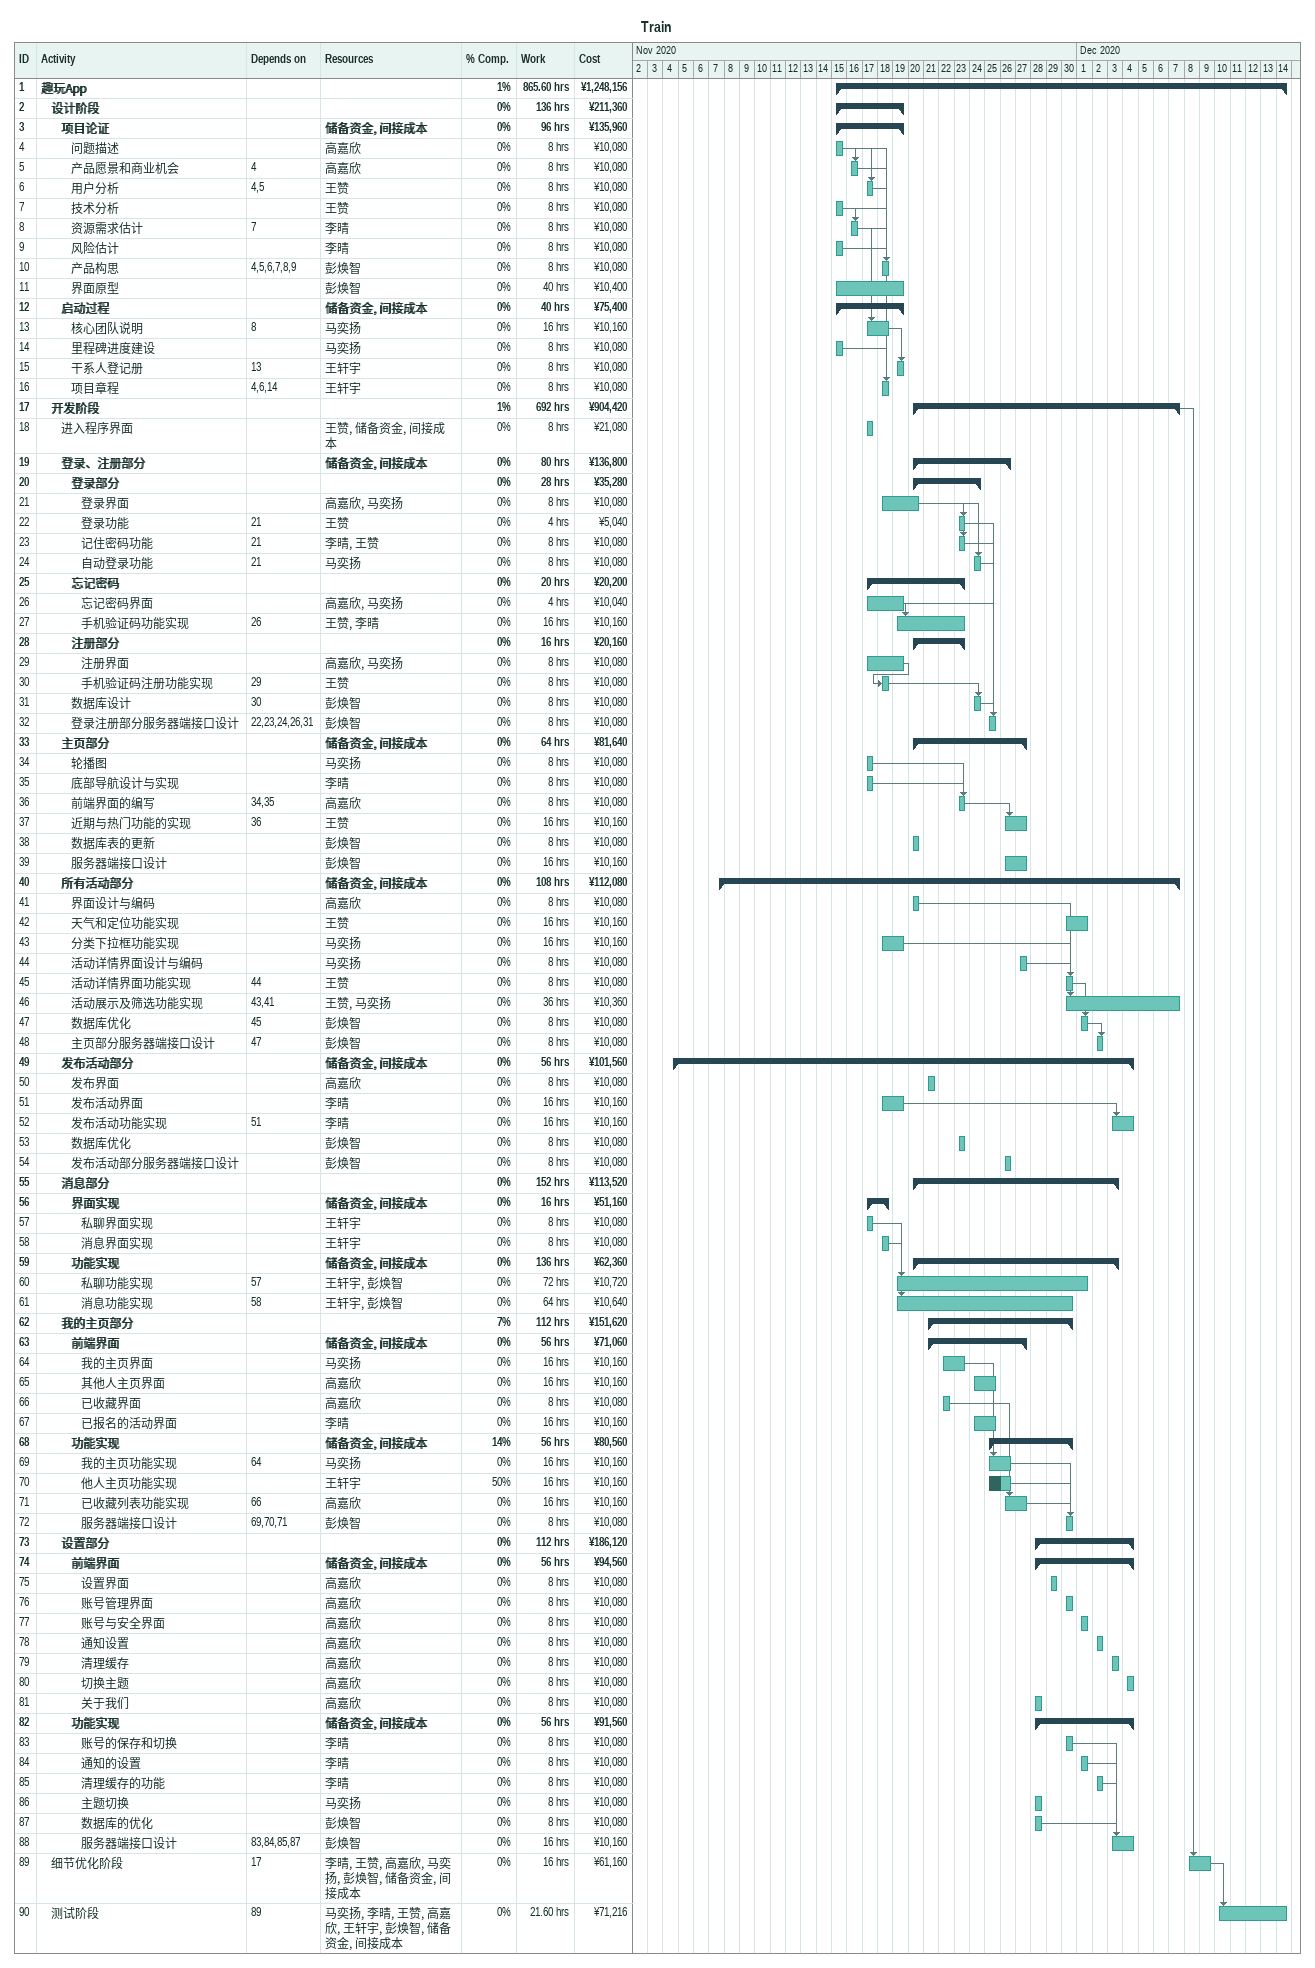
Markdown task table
Train

| ID | Level | Task | Start | Finish | Predecessors | Resources | % complete | Work (h) | Cost (¥) |
|---|---|---|---|---|---|---|---|---|---|
| 1 | 1 | **趣玩App** | 2020-11-15 | 2020-12-14 |  |  | 1 | 865.60 | 1248156 |
| 2 | 2 | **设计阶段** | 2020-11-15 | 2020-11-19 |  |  | 0 | 136 | 211360 |
| 3 | 3 | **项目论证** | 2020-11-15 | 2020-11-19 |  | 储备资金, 间接成本 | 0 | 96 | 135960 |
| 4 | 4 | 问题描述 | 2020-11-15 | 2020-11-15 |  | 高嘉欣 | 0 | 8 | 10080 |
| 5 | 4 | 产品愿景和商业机会 | 2020-11-16 | 2020-11-16 | 4 | 高嘉欣 | 0 | 8 | 10080 |
| 6 | 4 | 用户分析 | 2020-11-17 | 2020-11-17 | 4, 5 | 王赞 | 0 | 8 | 10080 |
| 7 | 4 | 技术分析 | 2020-11-15 | 2020-11-15 |  | 王赞 | 0 | 8 | 10080 |
| 8 | 4 | 资源需求估计 | 2020-11-16 | 2020-11-16 | 7 | 李晴 | 0 | 8 | 10080 |
| 9 | 4 | 风险估计 | 2020-11-15 | 2020-11-15 |  | 李晴 | 0 | 8 | 10080 |
| 10 | 4 | 产品构思 | 2020-11-18 | 2020-11-18 | 4, 5, 6, 7, 8, 9 | 彭焕智 | 0 | 8 | 10080 |
| 11 | 4 | 界面原型 | 2020-11-15 | 2020-11-19 |  | 彭焕智 | 0 | 40 | 10400 |
| 12 | 3 | **启动过程** | 2020-11-15 | 2020-11-19 |  | 储备资金, 间接成本 | 0 | 40 | 75400 |
| 13 | 4 | 核心团队说明 | 2020-11-17 | 2020-11-18 | 8 | 马奕扬 | 0 | 16 | 10160 |
| 14 | 4 | 里程碑进度建设 | 2020-11-15 | 2020-11-15 |  | 马奕扬 | 0 | 8 | 10080 |
| 15 | 4 | 干系人登记册 | 2020-11-19 | 2020-11-19 | 13 | 王轩宇 | 0 | 8 | 10080 |
| 16 | 4 | 项目章程 | 2020-11-18 | 2020-11-18 | 4, 6, 14 | 王轩宇 | 0 | 8 | 10080 |
| 17 | 2 | **开发阶段** | 2020-11-20 | 2020-12-07 |  |  | 1 | 692 | 904420 |
| 18 | 3 | 进入程序界面 | 2020-11-17 | 2020-11-17 |  | 王赞, 储备资金, 间接成本 | 0 | 8 | 21080 |
| 19 | 3 | **登录、注册部分** | 2020-11-20 | 2020-11-26 |  | 储备资金, 间接成本 | 0 | 80 | 136800 |
| 20 | 4 | **登录部分** | 2020-11-20 | 2020-11-24 |  |  | 0 | 28 | 35280 |
| 21 | 5 | 登录界面 | 2020-11-18 | 2020-11-20 |  | 高嘉欣, 马奕扬 | 0 | 8 | 10080 |
| 22 | 5 | 登录功能 | 2020-11-23 | 2020-11-23 | 21 | 王赞 | 0 | 4 | 5040 |
| 23 | 5 | 记住密码功能 | 2020-11-23 | 2020-11-23 | 21 | 李晴, 王赞 | 0 | 8 | 10080 |
| 24 | 5 | 自动登录功能 | 2020-11-24 | 2020-11-24 | 21 | 马奕扬 | 0 | 8 | 10080 |
| 25 | 4 | **忘记密码** | 2020-11-17 | 2020-11-23 |  |  | 0 | 20 | 20200 |
| 26 | 5 | 忘记密码界面 | 2020-11-17 | 2020-11-19 |  | 高嘉欣, 马奕扬 | 0 | 4 | 10040 |
| 27 | 5 | 手机验证码功能实现 | 2020-11-19 | 2020-11-23 | 26 | 王赞, 李晴 | 0 | 16 | 10160 |
| 28 | 4 | **注册部分** | 2020-11-20 | 2020-11-23 |  |  | 0 | 16 | 20160 |
| 29 | 5 | 注册界面 | 2020-11-17 | 2020-11-19 |  | 高嘉欣, 马奕扬 | 0 | 8 | 10080 |
| 30 | 5 | 手机验证码注册功能实现 | 2020-11-18 | 2020-11-18 | 29 | 王赞 | 0 | 8 | 10080 |
| 31 | 4 | 数据库设计 | 2020-11-24 | 2020-11-24 | 30 | 彭焕智 | 0 | 8 | 10080 |
| 32 | 4 | 登录注册部分服务器端接口设计 | 2020-11-25 | 2020-11-25 | 22, 23, 24, 26, 31 | 彭焕智 | 0 | 8 | 10080 |
| 33 | 3 | **主页部分** | 2020-11-20 | 2020-11-27 |  | 储备资金, 间接成本 | 0 | 64 | 81640 |
| 34 | 4 | 轮播图 | 2020-11-17 | 2020-11-17 |  | 马奕扬 | 0 | 8 | 10080 |
| 35 | 4 | 底部导航设计与实现 | 2020-11-17 | 2020-11-17 |  | 李晴 | 0 | 8 | 10080 |
| 36 | 4 | 前端界面的编写 | 2020-11-23 | 2020-11-23 | 34, 35 | 高嘉欣 | 0 | 8 | 10080 |
| 37 | 4 | 近期与热门功能的实现 | 2020-11-26 | 2020-11-27 | 36 | 王赞 | 0 | 16 | 10160 |
| 38 | 4 | 数据库表的更新 | 2020-11-20 | 2020-11-20 |  | 彭焕智 | 0 | 8 | 10080 |
| 39 | 4 | 服务器端接口设计 | 2020-11-26 | 2020-11-27 |  | 彭焕智 | 0 | 16 | 10160 |
| 40 | 3 | **所有活动部分** | 2020-11-07 | 2020-12-07 |  | 储备资金, 间接成本 | 0 | 108 | 112080 |
| 41 | 4 | 界面设计与编码 | 2020-11-20 | 2020-11-20 |  | 高嘉欣 | 0 | 8 | 10080 |
| 42 | 4 | 天气和定位功能实现 | 2020-11-30 | 2020-12-01 |  | 王赞 | 0 | 16 | 10160 |
| 43 | 4 | 分类下拉框功能实现 | 2020-11-18 | 2020-11-19 |  | 马奕扬 | 0 | 16 | 10160 |
| 44 | 4 | 活动详情界面设计与编码 | 2020-11-27 | 2020-11-27 |  | 马奕扬 | 0 | 8 | 10080 |
| 45 | 4 | 活动详情界面功能实现 | 2020-11-30 | 2020-11-30 | 44 | 王赞 | 0 | 8 | 10080 |
| 46 | 4 | 活动展示及筛选功能实现 | 2020-11-30 | 2020-12-07 | 43, 41 | 王赞, 马奕扬 | 0 | 36 | 10360 |
| 47 | 4 | 数据库优化 | 2020-12-01 | 2020-12-01 | 45 | 彭焕智 | 0 | 8 | 10080 |
| 48 | 4 | 主页部分服务器端接口设计 | 2020-12-02 | 2020-12-02 | 47 | 彭焕智 | 0 | 8 | 10080 |
| 49 | 3 | **发布活动部分** | 2020-11-04 | 2020-12-04 |  | 储备资金, 间接成本 | 0 | 56 | 101560 |
| 50 | 4 | 发布界面 | 2020-11-21 | 2020-11-21 |  | 高嘉欣 | 0 | 8 | 10080 |
| 51 | 4 | 发布活动界面 | 2020-11-18 | 2020-11-19 |  | 李晴 | 0 | 16 | 10160 |
| 52 | 4 | 发布活动功能实现 | 2020-12-03 | 2020-12-04 | 51 | 李晴 | 0 | 16 | 10160 |
| 53 | 4 | 数据库优化 | 2020-11-23 | 2020-11-23 |  | 彭焕智 | 0 | 8 | 10080 |
| 54 | 4 | 发布活动部分服务器端接口设计 | 2020-11-26 | 2020-11-26 |  | 彭焕智 | 0 | 8 | 10080 |
| 55 | 3 | **消息部分** | 2020-11-20 | 2020-12-03 |  |  | 0 | 152 | 113520 |
| 56 | 4 | **界面实现** | 2020-11-17 | 2020-11-18 |  | 储备资金, 间接成本 | 0 | 16 | 51160 |
| 57 | 5 | 私聊界面实现 | 2020-11-17 | 2020-11-17 |  | 王轩宇 | 0 | 8 | 10080 |
| 58 | 5 | 消息界面实现 | 2020-11-18 | 2020-11-18 |  | 王轩宇 | 0 | 8 | 10080 |
| 59 | 4 | **功能实现** | 2020-11-20 | 2020-12-03 |  | 储备资金, 间接成本 | 0 | 136 | 62360 |
| 60 | 5 | 私聊功能实现 | 2020-11-19 | 2020-12-01 | 57 | 王轩宇, 彭焕智 | 0 | 72 | 10720 |
| 61 | 5 | 消息功能实现 | 2020-11-19 | 2020-11-30 | 58 | 王轩宇, 彭焕智 | 0 | 64 | 10640 |
| 62 | 3 | **我的主页部分** | 2020-11-21 | 2020-11-30 |  |  | 7 | 112 | 151620 |
| 63 | 4 | **前端界面** | 2020-11-21 | 2020-11-27 |  | 储备资金, 间接成本 | 0 | 56 | 71060 |
| 64 | 5 | 我的主页界面 | 2020-11-22 | 2020-11-23 |  | 马奕扬 | 0 | 16 | 10160 |
| 65 | 5 | 其他人主页界面 | 2020-11-24 | 2020-11-25 |  | 高嘉欣 | 0 | 16 | 10160 |
| 66 | 5 | 已收藏界面 | 2020-11-22 | 2020-11-22 |  | 高嘉欣 | 0 | 8 | 10080 |
| 67 | 5 | 已报名的活动界面 | 2020-11-24 | 2020-11-25 |  | 李晴 | 0 | 16 | 10160 |
| 68 | 4 | **功能实现** | 2020-11-25 | 2020-11-30 |  | 储备资金, 间接成本 | 14 | 56 | 80560 |
| 69 | 5 | 我的主页功能实现 | 2020-11-25 | 2020-11-26 | 64 | 马奕扬 | 0 | 16 | 10160 |
| 70 | 5 | 他人主页功能实现 | 2020-11-25 | 2020-11-26 |  | 王轩宇 | 50 | 16 | 10160 |
| 71 | 5 | 已收藏列表功能实现 | 2020-11-26 | 2020-11-27 | 66 | 高嘉欣 | 0 | 16 | 10160 |
| 72 | 5 | 服务器端接口设计 | 2020-11-30 | 2020-11-30 | 69, 70, 71 | 彭焕智 | 0 | 8 | 10080 |
| 73 | 3 | **设置部分** | 2020-11-28 | 2020-12-04 |  |  | 0 | 112 | 186120 |
| 74 | 4 | **前端界面** | 2020-11-28 | 2020-12-04 |  | 储备资金, 间接成本 | 0 | 56 | 94560 |
| 75 | 5 | 设置界面 | 2020-11-29 | 2020-11-29 |  | 高嘉欣 | 0 | 8 | 10080 |
| 76 | 5 | 账号管理界面 | 2020-11-30 | 2020-11-30 |  | 高嘉欣 | 0 | 8 | 10080 |
| 77 | 5 | 账号与安全界面 | 2020-12-01 | 2020-12-01 |  | 高嘉欣 | 0 | 8 | 10080 |
| 78 | 5 | 通知设置 | 2020-12-02 | 2020-12-02 |  | 高嘉欣 | 0 | 8 | 10080 |
| 79 | 5 | 清理缓存 | 2020-12-03 | 2020-12-03 |  | 高嘉欣 | 0 | 8 | 10080 |
| 80 | 5 | 切换主题 | 2020-12-04 | 2020-12-04 |  | 高嘉欣 | 0 | 8 | 10080 |
| 81 | 5 | 关于我们 | 2020-11-28 | 2020-11-28 |  | 高嘉欣 | 0 | 8 | 10080 |
| 82 | 4 | **功能实现** | 2020-11-28 | 2020-12-04 |  | 储备资金, 间接成本 | 0 | 56 | 91560 |
| 83 | 5 | 账号的保存和切换 | 2020-11-30 | 2020-11-30 |  | 李晴 | 0 | 8 | 10080 |
| 84 | 5 | 通知的设置 | 2020-12-01 | 2020-12-01 |  | 李晴 | 0 | 8 | 10080 |
| 85 | 5 | 清理缓存的功能 | 2020-12-02 | 2020-12-02 |  | 李晴 | 0 | 8 | 10080 |
| 86 | 5 | 主题切换 | 2020-11-28 | 2020-11-28 |  | 马奕扬 | 0 | 8 | 10080 |
| 87 | 5 | 数据库的优化 | 2020-11-28 | 2020-11-28 |  | 彭焕智 | 0 | 8 | 10080 |
| 88 | 5 | 服务器端接口设计 | 2020-12-03 | 2020-12-04 | 83, 84, 85, 87 | 彭焕智 | 0 | 16 | 10160 |
| 89 | 2 | 细节优化阶段 | 2020-12-08 | 2020-12-09 | 17 | 李晴, 王赞, 高嘉欣, 马奕扬, 彭焕智, 储备资金, 间接成本 | 0 | 16 | 61160 |
| 90 | 2 | 测试阶段 | 2020-12-10 | 2020-12-14 | 89 | 马奕扬, 李晴, 王赞, 高嘉欣, 王轩宇, 彭焕智, 储备资金, 间接成本 | 0 | 21.60 | 71216 |
